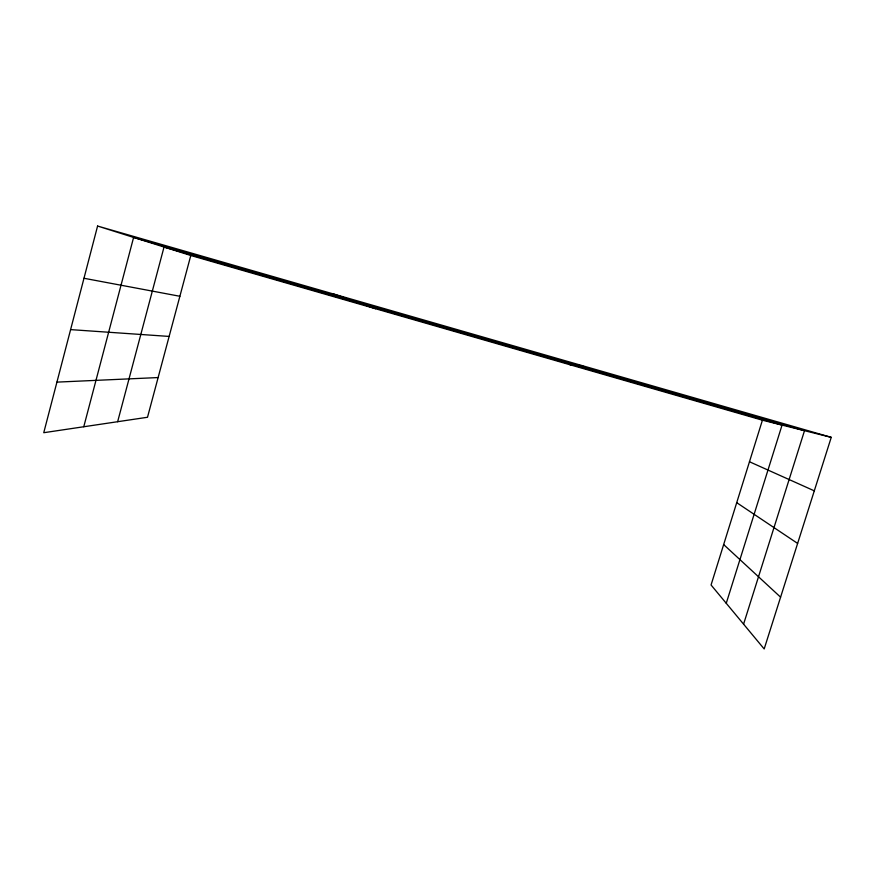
<?xml version="1.0" encoding="UTF-8"?>
<svg xmlns="http://www.w3.org/2000/svg" width="875" height="875" viewBox="0 0 875 875"><rect width="100%" height="100%" fill="white"/><g stroke="black" fill="none" stroke-linecap="round" stroke-linejoin="round"><path stroke-width="1.31" d="M97.584 226.045L43.75 432.709L147.503 417.266L190.794 255.489L97.584 226.045L831.25 437.347L764.181 648.955L711.058 584.992L762.42 420.197L831.25 437.347M83.77 426.748L133.602 237.431L804.508 430.686L743.586 624.148M117.644 421.706L164.03 247.034L782.064 425.086L726.25 603.291M56.93 382.123L158.123 377.562M70.602 329.613L169.137 336.427M569.898 364.722L582.728 365.772M83.978 278.272L179.878 296.275M190.794 255.489L762.42 420.197M333.364 293.956L375.594 308.733M749.47 461.748L814.297 490.842M736.717 502.666L797.628 543.419M723.658 544.567L780.587 597.177"/></g></svg>
